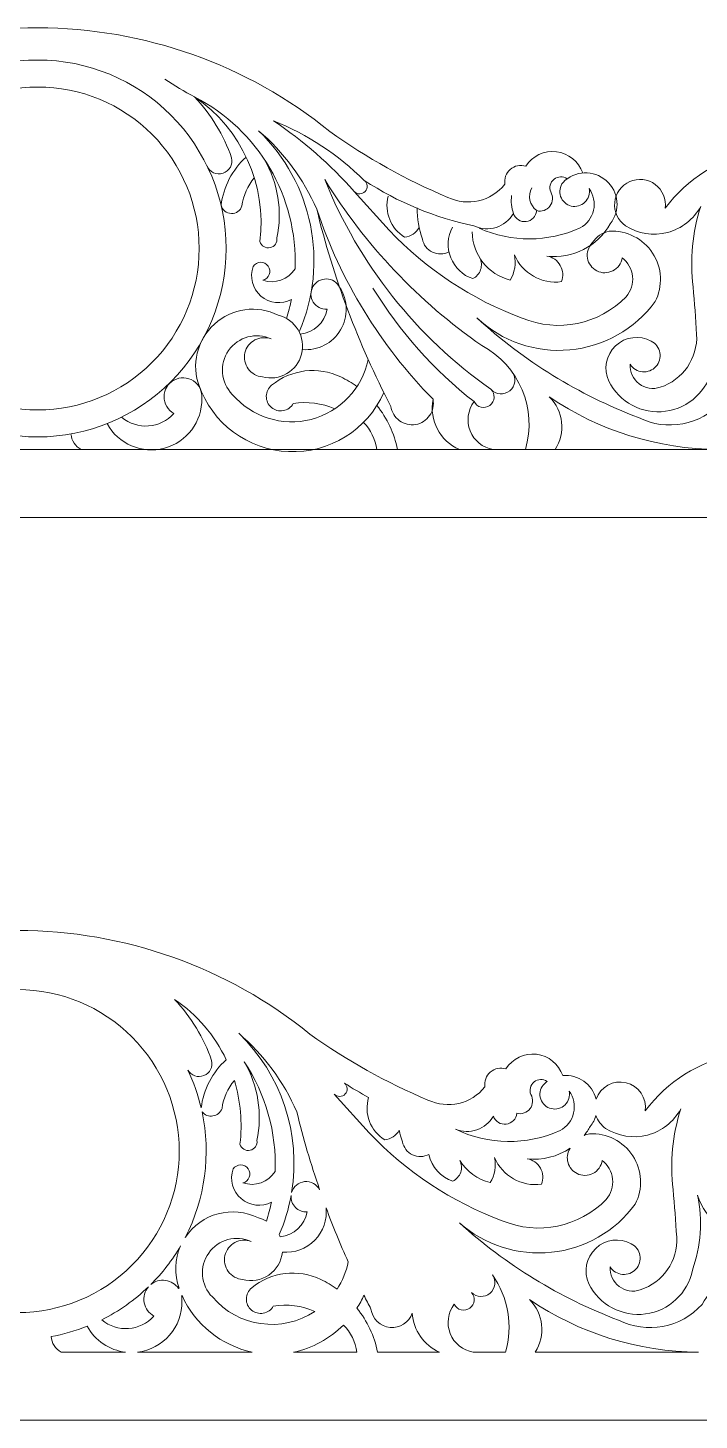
# Model space of a CAD drawing. Header units: millimetres. Extents: x 5492 to 5694, y 3685 to 3774.
# Drawn here: x 5592.9 to 5635.8, y 3685.5 to 3774.5 of the extents above; entities that cross this region are included whole.
import ezdxf

# ---------------------------------------------------------------- set-up
doc = ezdxf.new("R2010")
doc.units = ezdxf.units.MM
doc.header["$MEASUREMENT"] = 0
doc.layers.add('SITARA ALL', color=18, linetype='Continuous', true_color=0x000000)

msp = doc.modelspace()

# ---------------------------------------------------------------- linework, layer by layer
at = {"layer": 'SITARA ALL', "color": 1, "lineweight": 9, "true_color": 0xff0000}
for points, knots in [([(5498.408, 3771.748), (5498.797, 3772.353), (5498.737, 3773.143), (5498.259, 3773.681), (5497.78, 3774.219), (5497.003, 3774.373), (5496.357, 3774.057), (5496.357, 3774.057), (5493.502, 3774.057), (5493.502, 3774.057), (5493.502, 3774.057), (5493.502, 3747.535), (5493.502, 3747.535), (5493.502, 3747.535), (5493.502, 3743.189), (5493.502, 3743.189), (5493.502, 3743.189), (5593.502, 3743.189), (5593.502, 3743.189), (5593.502, 3743.189), (5693.502, 3743.189), (5693.502, 3743.189), (5693.502, 3743.189), (5693.502, 3747.535), (5693.502, 3747.535), (5693.502, 3747.535), (5693.502, 3774.057), (5693.502, 3774.057), (5693.502, 3774.057), (5690.647, 3774.057), (5690.647, 3774.057), (5690, 3774.373), (5689.223, 3774.219), (5688.745, 3773.681), (5688.267, 3773.143), (5688.206, 3772.353), (5688.596, 3771.748)], [0, 0, 0, 0, 0.076923, 0.076923, 0.076923, 0.153846, 0.153846, 0.153846, 0.230769, 0.230769, 0.230769, 0.307692, 0.307692, 0.307692, 0.384615, 0.384615, 0.384615, 0.461538, 0.461538, 0.461538, 0.538462, 0.538462, 0.538462, 0.615385, 0.615385, 0.615385, 0.692308, 0.692308, 0.692308, 0.769231, 0.769231, 0.769231, 0.846154, 0.846154, 0.846154, 1, 1, 1, 1]), ([(5628.354, 3765.214), (5628.099, 3765.953), (5627.445, 3766.48), (5626.669, 3766.572), (5625.893, 3766.663), (5625.134, 3766.303), (5624.715, 3765.644), (5624.371, 3765.753), (5623.995, 3765.677), (5623.722, 3765.441), (5623.449, 3765.205), (5623.319, 3764.845), (5623.377, 3764.489), (5622.502, 3763.401), (5620.993, 3763.056), (5619.731, 3763.652), (5617.067, 3764.767), (5614.536, 3766.18), (5612.187, 3767.862), (5606.9, 3772.146), (5600.307, 3774.486), (5593.502, 3774.489), (5586.697, 3774.485), (5580.103, 3772.147), (5574.816, 3767.862), (5572.468, 3766.18), (5569.937, 3764.768), (5567.273, 3763.652), (5566.011, 3763.055), (5564.503, 3763.402), (5563.627, 3764.489), (5563.685, 3764.845), (5563.554, 3765.205), (5563.281, 3765.441), (5563.008, 3765.676), (5562.633, 3765.754), (5562.289, 3765.644), (5561.869, 3766.303), (5561.11, 3766.664), (5560.334, 3766.572), (5559.558, 3766.48), (5558.904, 3765.953), (5558.65, 3765.214)], [0, 0, 0, 0, 0.066667, 0.066667, 0.066667, 0.133333, 0.133333, 0.133333, 0.2, 0.2, 0.2, 0.266667, 0.266667, 0.266667, 0.333333, 0.333333, 0.333333, 0.4, 0.4, 0.4, 0.466667, 0.466667, 0.466667, 0.533333, 0.533333, 0.533333, 0.6, 0.6, 0.6, 0.666667, 0.666667, 0.666667, 0.733333, 0.733333, 0.733333, 0.8, 0.8, 0.8, 0.866667, 0.866667, 0.866667, 1, 1, 1, 1]), ([(5690.647, 3774.057), (5690.647, 3774.057), (5690.647, 3747.535), (5690.647, 3747.535), (5690.647, 3747.535), (5593.502, 3747.535), (5593.502, 3747.535), (5593.502, 3747.535), (5496.357, 3747.535), (5496.357, 3747.535), (5496.357, 3747.535), (5496.357, 3774.057), (5496.357, 3774.057)], [0, 0, 0, 0, 0.2, 0.2, 0.2, 0.4, 0.4, 0.4, 0.6, 0.6, 0.6, 1, 1, 1, 1]), ([(5593.502, 3772.433), (5590.305, 3772.43), (5587.241, 3771.159), (5584.982, 3768.897), (5582.723, 3766.635), (5581.455, 3763.584), (5581.457, 3760.388), (5581.459, 3757.192), (5582.731, 3754.127), (5584.993, 3751.868), (5587.254, 3749.609), (5590.305, 3748.341), (5593.502, 3748.343), (5596.698, 3748.345), (5599.763, 3749.617), (5602.022, 3751.879), (5604.281, 3754.14), (5605.548, 3757.192), (5605.546, 3760.388), (5605.544, 3763.584), (5604.273, 3766.649), (5602.011, 3768.908), (5599.749, 3771.167), (5596.698, 3772.435), (5593.502, 3772.433)], [0, 0, 0, 0, 0.125, 0.125, 0.125, 0.25, 0.25, 0.25, 0.375, 0.375, 0.375, 0.5, 0.5, 0.5, 0.625, 0.625, 0.625, 0.75, 0.75, 0.75, 0.875, 0.875, 0.875, 1, 1, 1, 1]), ([(5593.502, 3770.708), (5596.237, 3770.71), (5598.861, 3769.625), (5600.797, 3767.692), (5602.732, 3765.759), (5603.821, 3763.123), (5603.822, 3760.388), (5603.824, 3757.653), (5602.739, 3755.028), (5600.806, 3753.093), (5598.873, 3751.158), (5596.237, 3750.069), (5593.502, 3750.068), (5590.766, 3750.066), (5588.142, 3751.151), (5586.207, 3753.084), (5584.271, 3755.017), (5583.183, 3757.653), (5583.181, 3760.388), (5583.18, 3763.123), (5584.265, 3765.747), (5586.198, 3767.683), (5588.131, 3769.618), (5590.766, 3770.707), (5593.502, 3770.708)], [0, 0, 0, 0, 0.125, 0.125, 0.125, 0.25, 0.25, 0.25, 0.375, 0.375, 0.375, 0.5, 0.5, 0.5, 0.625, 0.625, 0.625, 0.75, 0.75, 0.75, 0.875, 0.875, 0.875, 1, 1, 1, 1]), ([(5609.406, 3755.915), (5609.533, 3756.314), (5609.639, 3756.72), (5609.724, 3757.13), (5609.092, 3756.794), (5608.317, 3756.881), (5607.775, 3757.349), (5607.233, 3757.817), (5607.035, 3758.571), (5607.275, 3759.245), (5607.382, 3759.404), (5607.561, 3759.5), (5607.752, 3759.502), (5607.943, 3759.504), (5608.123, 3759.411), (5608.233, 3759.254), (5608.343, 3759.098), (5608.369, 3758.897), (5608.302, 3758.718), (5608.235, 3758.538), (5608.084, 3758.403), (5607.898, 3758.357), (5608.672, 3758.092), (5609.525, 3758.393), (5609.959, 3759.086), (5610.128, 3763.689), (5607.626, 3767.972), (5603.531, 3770.08), (5602.874, 3770.423), (5602.237, 3770.802), (5601.622, 3771.215)], [0, 0, 0, 0, 0.090909, 0.090909, 0.090909, 0.181818, 0.181818, 0.181818, 0.272727, 0.272727, 0.272727, 0.363636, 0.363636, 0.363636, 0.454545, 0.454545, 0.454545, 0.545455, 0.545455, 0.545455, 0.636364, 0.636364, 0.636364, 0.727273, 0.727273, 0.727273, 0.818182, 0.818182, 0.818182, 1, 1, 1, 1]), ([(5604.325, 3765.672), (5604.487, 3765.268), (5604.933, 3765.057), (5605.348, 3765.191), (5605.762, 3765.325), (5606.002, 3765.756), (5605.896, 3766.179), (5605.389, 3767.63), (5604.584, 3768.959), (5603.531, 3770.08), (5606.546, 3768.024), (5608.157, 3764.449), (5607.705, 3760.828), (5607.788, 3760.548), (5608.072, 3760.378), (5608.357, 3760.439), (5608.643, 3760.5), (5608.835, 3760.77), (5608.796, 3761.059), (5609.157, 3762.78), (5608.869, 3764.572), (5607.986, 3766.092)], [0, 0, 0, 0, 0.125, 0.125, 0.125, 0.25, 0.25, 0.25, 0.375, 0.375, 0.375, 0.5, 0.5, 0.5, 0.625, 0.625, 0.625, 0.75, 0.75, 0.75, 1, 1, 1, 1]), ([(5614.386, 3764.735), (5612.722, 3766.378), (5610.749, 3767.675), (5608.581, 3768.551), (5610.483, 3767.267), (5612.217, 3765.748), (5613.739, 3764.03), (5613.83, 3763.934), (5613.957, 3763.88), (5614.09, 3763.881), (5614.223, 3763.883), (5614.349, 3763.939), (5614.439, 3764.036), (5614.529, 3764.134), (5614.574, 3764.265), (5614.564, 3764.397), (5614.554, 3764.529), (5614.489, 3764.652), (5614.386, 3764.735), (5616.522, 3763.34), (5618.899, 3762.357), (5621.397, 3761.837), (5622.316, 3761.399), (5623.416, 3761.741), (5623.923, 3762.624)], [0, 0, 0, 0, 0.111111, 0.111111, 0.111111, 0.222222, 0.222222, 0.222222, 0.333333, 0.333333, 0.333333, 0.444444, 0.444444, 0.444444, 0.555556, 0.555556, 0.555556, 0.666667, 0.666667, 0.666667, 0.777778, 0.777778, 0.777778, 1, 1, 1, 1]), ([(5610.224, 3755.053), (5612.125, 3759.465), (5611.092, 3764.589), (5607.625, 3767.915), (5609.23, 3766.544), (5610.502, 3764.826), (5611.345, 3762.892), (5612.866, 3758.33), (5615.409, 3754.178), (5618.781, 3750.749), (5618.853, 3750.387), (5618.775, 3750.011), (5618.565, 3749.707), (5618.356, 3749.403), (5618.032, 3749.197), (5617.668, 3749.135), (5617.303, 3749.073), (5616.93, 3749.162), (5616.632, 3749.38), (5616.334, 3749.598), (5616.137, 3749.928), (5616.085, 3750.293), (5614.003, 3754.286), (5612.411, 3758.517), (5611.345, 3762.892)], [0, 0, 0, 0, 0.111111, 0.111111, 0.111111, 0.222222, 0.222222, 0.222222, 0.333333, 0.333333, 0.333333, 0.444444, 0.444444, 0.444444, 0.555556, 0.555556, 0.555556, 0.666667, 0.666667, 0.666667, 0.777778, 0.777778, 0.777778, 1, 1, 1, 1]), ([(5650.036, 3761.681), (5650.252, 3762.984), (5649.961, 3764.319), (5649.223, 3765.414), (5649.091, 3765.668), (5648.826, 3765.824), (5648.54, 3765.815), (5648.254, 3765.806), (5647.998, 3765.635), (5647.882, 3765.373), (5647.334, 3765.914), (5646.46, 3765.933), (5645.891, 3765.414), (5641.774, 3767.853), (5636.485, 3766.797), (5633.63, 3762.957), (5633.709, 3763.54), (5633.467, 3764.12), (5632.997, 3764.474), (5632.526, 3764.828), (5631.902, 3764.9), (5631.364, 3764.662), (5630.826, 3764.424), (5630.458, 3763.914), (5630.403, 3763.328), (5630.348, 3762.742), (5630.614, 3762.173), (5631.098, 3761.839), (5631.892, 3761.331), (5632.86, 3761.176), (5633.772, 3761.412), (5634.684, 3761.648), (5635.456, 3762.251), (5635.904, 3763.08), (5635.369, 3761.418), (5635.202, 3759.661), (5635.412, 3757.928), (5635.505, 3756.918), (5635.581, 3755.907), (5635.643, 3754.895), (5635.719, 3753.372), (5634.762, 3751.987), (5633.312, 3751.517), (5632.852, 3751.36), (5632.344, 3751.443), (5631.958, 3751.738), (5631.572, 3752.033), (5631.359, 3752.502), (5631.39, 3752.987), (5631.563, 3752.713), (5631.853, 3752.534), (5632.177, 3752.505), (5632.5, 3752.476), (5632.818, 3752.6), (5633.037, 3752.839), (5633.256, 3753.079), (5633.35, 3753.407), (5633.292, 3753.726), (5633.233, 3754.045), (5633.029, 3754.319), (5632.74, 3754.466), (5631.995, 3754.868), (5631.077, 3754.749), (5630.46, 3754.169), (5629.843, 3753.589), (5629.666, 3752.681), (5630.021, 3751.912), (5630.692, 3750.559), (5632.147, 3749.782), (5633.645, 3749.978), (5635.142, 3750.174), (5636.349, 3751.298), (5636.649, 3752.778), (5637.192, 3754.316), (5637.308, 3755.971), (5636.983, 3757.57), (5637.324, 3756.437), (5638.182, 3755.535), (5639.297, 3755.14), (5640.412, 3754.746), (5641.647, 3754.905), (5642.624, 3755.572), (5643.601, 3756.238), (5644.202, 3757.329), (5644.242, 3758.511), (5644.281, 3759.693), (5643.756, 3760.822), (5642.826, 3761.553), (5642.11, 3762.286), (5640.97, 3762.394), (5640.129, 3761.807), (5639.289, 3761.22), (5638.996, 3760.113), (5639.438, 3759.188), (5639.642, 3758.735), (5640.158, 3758.511), (5640.628, 3758.674), (5641.098, 3758.836), (5641.367, 3759.329), (5641.247, 3759.812), (5641.155, 3759.841), (5641.078, 3759.907), (5641.036, 3759.994), (5640.993, 3760.082), (5640.989, 3760.183), (5641.023, 3760.273), (5641.058, 3760.364), (5641.128, 3760.436), (5641.218, 3760.474), (5641.307, 3760.511), (5641.408, 3760.509), (5641.497, 3760.469), (5641.898, 3760.201), (5642.174, 3759.784), (5642.265, 3759.311), (5642.356, 3758.837), (5642.252, 3758.345), (5641.979, 3757.948), (5641.705, 3757.551), (5641.284, 3757.28), (5640.81, 3757.196), (5640.335, 3757.112), (5639.845, 3757.222), (5639.451, 3757.501), (5638.822, 3757.845), (5638.286, 3758.339), (5637.893, 3758.939), (5637.13, 3760.183), (5637.128, 3761.751), (5637.887, 3762.998), (5638.647, 3764.244), (5640.041, 3764.961), (5641.497, 3764.854), (5644.607, 3764.9), (5647.227, 3762.534), (5647.504, 3759.435), (5646.99, 3760.972), (5645.892, 3762.243), (5644.446, 3762.974), (5644.242, 3762.915), (5644.113, 3762.714), (5644.146, 3762.504), (5644.179, 3762.294), (5644.363, 3762.142), (5644.576, 3762.149)], [0, 0, 0, 0, 0.020408, 0.020408, 0.020408, 0.040816, 0.040816, 0.040816, 0.061224, 0.061224, 0.061224, 0.081633, 0.081633, 0.081633, 0.102041, 0.102041, 0.102041, 0.122449, 0.122449, 0.122449, 0.142857, 0.142857, 0.142857, 0.163265, 0.163265, 0.163265, 0.183673, 0.183673, 0.183673, 0.204082, 0.204082, 0.204082, 0.22449, 0.22449, 0.22449, 0.244898, 0.244898, 0.244898, 0.265306, 0.265306, 0.265306, 0.285714, 0.285714, 0.285714, 0.306122, 0.306122, 0.306122, 0.326531, 0.326531, 0.326531, 0.346939, 0.346939, 0.346939, 0.367347, 0.367347, 0.367347, 0.387755, 0.387755, 0.387755, 0.408163, 0.408163, 0.408163, 0.428571, 0.428571, 0.428571, 0.44898, 0.44898, 0.44898, 0.469388, 0.469388, 0.469388, 0.489796, 0.489796, 0.489796, 0.510204, 0.510204, 0.510204, 0.530612, 0.530612, 0.530612, 0.55102, 0.55102, 0.55102, 0.571429, 0.571429, 0.571429, 0.591837, 0.591837, 0.591837, 0.612245, 0.612245, 0.612245, 0.632653, 0.632653, 0.632653, 0.653061, 0.653061, 0.653061, 0.673469, 0.673469, 0.673469, 0.693878, 0.693878, 0.693878, 0.714286, 0.714286, 0.714286, 0.734694, 0.734694, 0.734694, 0.755102, 0.755102, 0.755102, 0.77551, 0.77551, 0.77551, 0.795918, 0.795918, 0.795918, 0.816327, 0.816327, 0.816327, 0.836735, 0.836735, 0.836735, 0.857143, 0.857143, 0.857143, 0.877551, 0.877551, 0.877551, 0.897959, 0.897959, 0.897959, 0.918367, 0.918367, 0.918367, 0.938776, 0.938776, 0.938776, 0.959184, 0.959184, 0.959184, 1, 1, 1, 1]), ([(5606.831, 3766.23), (5605.943, 3765.427), (5605.374, 3764.333), (5605.227, 3763.145), (5605.303, 3762.843), (5605.57, 3762.629), (5605.882, 3762.622), (5606.193, 3762.614), (5606.47, 3762.814), (5606.561, 3763.112), (5606.645, 3763.772), (5606.919, 3764.394), (5607.349, 3764.903)], [0, 0, 0, 0, 0.2, 0.2, 0.2, 0.4, 0.4, 0.4, 0.6, 0.6, 0.6, 1, 1, 1, 1]), ([(5621.281, 3761.454), (5621.304, 3759.992), (5622.303, 3758.728), (5623.721, 3758.369), (5624.005, 3758.855), (5624.101, 3759.427), (5623.989, 3759.979), (5624.492, 3758.796), (5625.721, 3758.095), (5626.995, 3758.266), (5627.129, 3758.605), (5627.102, 3758.985), (5626.923, 3759.302), (5626.743, 3759.619), (5626.43, 3759.837), (5626.071, 3759.896), (5627.713, 3759.715), (5629.303, 3760.527), (5630.117, 3761.964), (5630.782, 3762.805), (5630.673, 3764.019), (5629.866, 3764.725), (5629.059, 3765.431), (5627.841, 3765.381), (5627.096, 3764.61), (5626.895, 3764.356), (5626.837, 3764.017), (5626.943, 3763.711), (5627.049, 3763.404), (5627.304, 3763.174), (5627.62, 3763.099), (5627.935, 3763.025), (5628.267, 3763.117), (5628.499, 3763.343), (5628.731, 3763.569), (5628.831, 3763.898), (5628.765, 3764.215), (5629.055, 3763.815), (5629.158, 3763.308), (5629.047, 3762.826), (5628.937, 3762.344), (5628.622, 3761.933), (5628.186, 3761.7), (5626.137, 3760.774), (5623.79, 3760.767), (5621.734, 3761.678)], [0, 0, 0, 0, 0.0625, 0.0625, 0.0625, 0.125, 0.125, 0.125, 0.1875, 0.1875, 0.1875, 0.25, 0.25, 0.25, 0.3125, 0.3125, 0.3125, 0.375, 0.375, 0.375, 0.4375, 0.4375, 0.4375, 0.5, 0.5, 0.5, 0.5625, 0.5625, 0.5625, 0.625, 0.625, 0.625, 0.6875, 0.6875, 0.6875, 0.75, 0.75, 0.75, 0.8125, 0.8125, 0.8125, 0.875, 0.875, 0.875, 1, 1, 1, 1]), ([(5624.691, 3747.535), (5625.456, 3750.133), (5624.294, 3752.908), (5621.905, 3754.181), (5617.86, 3756.985), (5614.44, 3760.597), (5611.86, 3764.787), (5614.03, 3759.387), (5617.718, 3754.733), (5622.481, 3751.388)], [0, 0, 0, 0, 0.25, 0.25, 0.25, 0.5, 0.5, 0.5, 1, 1, 1, 1]), ([(5627.358, 3764.837), (5627.103, 3765.015), (5626.762, 3765.004), (5626.52, 3764.809), (5626.278, 3764.615), (5626.194, 3764.284), (5626.314, 3763.997), (5626.479, 3763.715), (5626.458, 3763.361), (5626.261, 3763.099), (5626.064, 3762.838), (5625.728, 3762.722), (5625.411, 3762.804), (5625.382, 3762.442), (5625.101, 3762.15), (5624.74, 3762.106), (5624.38, 3762.062), (5624.038, 3762.279), (5623.923, 3762.624), (5623.795, 3762.992), (5623.756, 3763.386), (5623.81, 3763.772)], [0, 0, 0, 0, 0.125, 0.125, 0.125, 0.25, 0.25, 0.25, 0.375, 0.375, 0.375, 0.5, 0.5, 0.5, 0.625, 0.625, 0.625, 0.75, 0.75, 0.75, 1, 1, 1, 1]), ([(5641.818, 3753.702), (5642.247, 3754.123), (5642.918, 3754.17), (5643.402, 3753.815), (5643.886, 3753.459), (5644.04, 3752.804), (5643.767, 3752.27), (5643.578, 3752.473), (5643.311, 3752.587), (5643.034, 3752.584), (5642.756, 3752.58), (5642.493, 3752.46), (5642.309, 3752.251), (5642.125, 3752.043), (5642.038, 3751.767), (5642.068, 3751.491), (5642.099, 3751.215), (5642.245, 3750.965), (5642.47, 3750.802), (5643.4, 3750.261), (5644.582, 3750.459), (5645.284, 3751.274), (5645.986, 3752.09), (5646.008, 3753.288), (5645.334, 3754.127), (5644.692, 3755.051), (5643.629, 3755.589), (5642.504, 3755.557), (5641.379, 3755.526), (5640.347, 3754.931), (5639.757, 3753.973), (5638.873, 3752.884), (5638.04, 3751.754), (5637.261, 3750.588), (5635.912, 3749.084), (5633.719, 3748.673), (5631.915, 3749.583), (5628.1, 3751.026), (5624.595, 3753.186), (5621.59, 3755.944), (5623.187, 3754.449), (5625.345, 3753.707), (5627.523, 3753.907), (5629.701, 3754.107), (5631.689, 3755.228), (5632.987, 3756.989), (5633.494, 3757.976), (5633.434, 3759.159), (5632.828, 3760.089), (5632.222, 3761.019), (5631.166, 3761.554), (5630.058, 3761.49), (5629.605, 3761.407), (5629.209, 3761.135), (5628.968, 3760.742), (5628.716, 3760.486), (5628.602, 3760.125), (5628.661, 3759.771), (5628.72, 3759.417), (5628.945, 3759.113), (5629.266, 3758.952), (5629.587, 3758.792), (5629.966, 3758.795), (5630.284, 3758.961), (5630.603, 3759.127), (5630.822, 3759.434), (5630.875, 3759.79), (5631.252, 3759.503), (5631.493, 3759.073), (5631.542, 3758.603), (5631.592, 3758.132), (5631.445, 3757.662), (5631.137, 3757.303), (5629.412, 3755.524), (5626.772, 3754.982), (5624.484, 3755.934), (5621.256, 3757.13), (5618.345, 3759.056), (5615.981, 3761.559), (5615.981, 3761.559), (5613.739, 3764.03), (5613.739, 3764.03)], [0, 0, 0, 0, 0.035714, 0.035714, 0.035714, 0.071429, 0.071429, 0.071429, 0.107143, 0.107143, 0.107143, 0.142857, 0.142857, 0.142857, 0.178571, 0.178571, 0.178571, 0.214286, 0.214286, 0.214286, 0.25, 0.25, 0.25, 0.285714, 0.285714, 0.285714, 0.321429, 0.321429, 0.321429, 0.357143, 0.357143, 0.357143, 0.392857, 0.392857, 0.392857, 0.428571, 0.428571, 0.428571, 0.464286, 0.464286, 0.464286, 0.5, 0.5, 0.5, 0.535714, 0.535714, 0.535714, 0.571429, 0.571429, 0.571429, 0.607143, 0.607143, 0.607143, 0.642857, 0.642857, 0.642857, 0.678571, 0.678571, 0.678571, 0.714286, 0.714286, 0.714286, 0.75, 0.75, 0.75, 0.785714, 0.785714, 0.785714, 0.821429, 0.821429, 0.821429, 0.857143, 0.857143, 0.857143, 0.892857, 0.892857, 0.892857, 0.928571, 0.928571, 0.928571, 1, 1, 1, 1]), ([(5615.913, 3763.72), (5615.652, 3762.713), (5616.079, 3761.655), (5616.966, 3761.111), (5617.361, 3761.145), (5617.71, 3761.377), (5617.893, 3761.728)], [0, 0, 0, 0, 0.333333, 0.333333, 0.333333, 1, 1, 1, 1]), ([(5617.764, 3762.978), (5617.762, 3762.3), (5617.876, 3761.628), (5618.1, 3760.988), (5618.17, 3760.624), (5618.409, 3760.314), (5618.744, 3760.154), (5619.079, 3759.993), (5619.47, 3760.001), (5619.798, 3760.175)], [0, 0, 0, 0, 0.25, 0.25, 0.25, 0.5, 0.5, 0.5, 1, 1, 1, 1]), ([(5620.027, 3761.744), (5619.703, 3761.145), (5619.66, 3760.433), (5619.911, 3759.799), (5620.162, 3759.165), (5620.679, 3758.675), (5621.325, 3758.459), (5621.562, 3758.577), (5621.741, 3758.784), (5621.824, 3759.035), (5621.907, 3759.286), (5621.888, 3759.559), (5621.769, 3759.795)], [0, 0, 0, 0, 0.2, 0.2, 0.2, 0.4, 0.4, 0.4, 0.6, 0.6, 0.6, 1, 1, 1, 1]), ([(5610.427, 3753.926), (5611.413, 3753.842), (5612.36, 3754.327), (5612.866, 3755.177), (5613.372, 3756.028), (5613.349, 3757.091), (5612.805, 3757.918), (5612.641, 3758.234), (5612.318, 3758.434), (5611.962, 3758.441), (5611.607, 3758.447), (5611.276, 3758.259), (5611.101, 3757.95), (5610.925, 3757.64), (5610.933, 3757.26), (5611.122, 3756.958), (5611.31, 3756.656), (5611.648, 3756.482), (5612.003, 3756.504), (5611.861, 3755.645), (5611.157, 3754.989), (5610.291, 3754.907)], [0, 0, 0, 0, 0.125, 0.125, 0.125, 0.25, 0.25, 0.25, 0.375, 0.375, 0.375, 0.5, 0.5, 0.5, 0.625, 0.625, 0.625, 0.75, 0.75, 0.75, 1, 1, 1, 1]), ([(5614.631, 3753.298), (5614.249, 3751.43), (5612.833, 3749.942), (5610.986, 3749.466), (5609.139, 3748.99), (5607.181, 3749.611), (5605.944, 3751.063), (5605.197, 3751.818), (5605.099, 3753.001), (5605.709, 3753.87), (5606.319, 3754.74), (5607.466, 3755.047), (5608.43, 3754.602), (5608.09, 3754.734), (5607.709, 3754.713), (5607.386, 3754.542), (5607.064, 3754.371), (5606.831, 3754.069), (5606.749, 3753.714), (5606.667, 3753.358), (5606.744, 3752.984), (5606.96, 3752.69), (5607.175, 3752.395), (5607.508, 3752.209), (5607.872, 3752.18), (5608.398, 3752.038), (5608.958, 3752.112), (5609.429, 3752.386), (5609.899, 3752.66), (5610.24, 3753.109), (5610.375, 3753.636), (5610.51, 3754.164), (5610.429, 3754.724), (5610.148, 3755.19), (5609.868, 3755.657), (5609.415, 3755.992), (5608.886, 3756.12), (5607.536, 3756.793), (5605.914, 3756.57), (5604.798, 3755.556), (5603.682, 3754.543), (5603.302, 3752.95), (5603.841, 3751.543)], [0, 0, 0, 0, 0.066667, 0.066667, 0.066667, 0.133333, 0.133333, 0.133333, 0.2, 0.2, 0.2, 0.266667, 0.266667, 0.266667, 0.333333, 0.333333, 0.333333, 0.4, 0.4, 0.4, 0.466667, 0.466667, 0.466667, 0.533333, 0.533333, 0.533333, 0.6, 0.6, 0.6, 0.666667, 0.666667, 0.666667, 0.733333, 0.733333, 0.733333, 0.8, 0.8, 0.8, 0.866667, 0.866667, 0.866667, 1, 1, 1, 1]), ([(5613.915, 3751.562), (5613.589, 3751.799), (5613.242, 3752.005), (5612.878, 3752.179), (5611.427, 3752.875), (5609.704, 3752.669), (5608.459, 3751.648), (5608.245, 3751.475), (5608.12, 3751.216), (5608.116, 3750.941), (5608.113, 3750.666), (5608.233, 3750.405), (5608.443, 3750.227), (5608.653, 3750.049), (5608.931, 3749.975), (5609.201, 3750.023), (5609.472, 3750.072), (5609.707, 3750.239), (5609.842, 3750.478), (5610.741, 3750.622), (5611.664, 3750.504), (5612.499, 3750.139)], [0, 0, 0, 0, 0.125, 0.125, 0.125, 0.25, 0.25, 0.25, 0.375, 0.375, 0.375, 0.5, 0.5, 0.5, 0.625, 0.625, 0.625, 0.75, 0.75, 0.75, 1, 1, 1, 1]), ([(5597.938, 3749.19), (5598.653, 3747.886), (5600.165, 3747.238), (5601.602, 3747.623), (5603.039, 3748.007), (5604.028, 3749.321), (5603.996, 3750.809), (5604.033, 3751.252), (5603.824, 3751.679), (5603.452, 3751.922), (5603.08, 3752.166), (5602.605, 3752.186), (5602.214, 3751.975), (5601.822, 3751.764), (5601.578, 3751.357), (5601.577, 3750.912), (5601.575, 3750.467), (5601.817, 3750.058), (5602.207, 3749.845), (5601.344, 3748.871), (5599.859, 3748.764), (5598.864, 3749.603)], [0, 0, 0, 0, 0.125, 0.125, 0.125, 0.25, 0.25, 0.25, 0.375, 0.375, 0.375, 0.5, 0.5, 0.5, 0.625, 0.625, 0.625, 0.75, 0.75, 0.75, 1, 1, 1, 1]), ([(5622.624, 3747.535), (5621.961, 3747.648), (5621.405, 3748.099), (5621.156, 3748.724), (5620.908, 3749.349), (5621.004, 3750.059), (5621.409, 3750.596), (5621.499, 3750.417), (5621.662, 3750.288), (5621.856, 3750.242), (5622.05, 3750.195), (5622.255, 3750.237), (5622.415, 3750.356), (5622.576, 3750.474), (5622.676, 3750.657), (5622.688, 3750.857), (5622.701, 3751.056), (5622.625, 3751.25), (5622.481, 3751.388), (5622.794, 3751.037), (5623.327, 3750.995), (5623.691, 3751.292), (5624.054, 3751.59), (5624.12, 3752.12), (5623.838, 3752.497)], [0, 0, 0, 0, 0.111111, 0.111111, 0.111111, 0.222222, 0.222222, 0.222222, 0.333333, 0.333333, 0.333333, 0.444444, 0.444444, 0.444444, 0.555556, 0.555556, 0.555556, 0.666667, 0.666667, 0.666667, 0.777778, 0.777778, 0.777778, 1, 1, 1, 1]), ([(5603.793, 3751.676), (5604.654, 3749.207), (5606.931, 3747.513), (5609.544, 3747.403), (5612.157, 3747.293), (5614.57, 3748.785), (5615.636, 3751.173)], [0, 0, 0, 0, 0.333333, 0.333333, 0.333333, 1, 1, 1, 1]), ([(5626.591, 3747.535), (5627.282, 3748.603), (5627.127, 3750.008), (5626.218, 3750.899), (5629.412, 3748.732), (5633.174, 3747.561), (5637.033, 3747.535)], [0, 0, 0, 0, 0.333333, 0.333333, 0.333333, 1, 1, 1, 1]), ([(5592.227, 3716.796), (5599.029, 3716.793), (5605.627, 3714.451), (5610.912, 3710.169), (5613.261, 3708.487), (5615.791, 3707.075), (5618.456, 3705.959), (5619.719, 3705.362), (5621.225, 3705.707), (5622.102, 3706.796), (5622.043, 3707.151), (5622.174, 3707.512), (5622.447, 3707.748), (5622.72, 3707.984), (5623.096, 3708.06), (5623.44, 3707.951), (5623.859, 3708.61), (5624.619, 3708.97), (5625.394, 3708.879), (5626.169, 3708.788), (5626.824, 3708.259), (5627.079, 3707.521), (5628.061, 3707.614), (5628.966, 3706.977), (5629.213, 3706.021), (5629.488, 3706.807), (5630.316, 3707.257), (5631.126, 3707.062), (5631.935, 3706.867), (5632.466, 3706.09), (5632.354, 3705.264), (5635.207, 3709.1), (5640.503, 3710.157), (5644.615, 3707.721), (5645.184, 3708.239), (5646.059, 3708.221), (5646.607, 3707.681), (5646.723, 3707.942), (5646.979, 3708.113), (5647.264, 3708.122), (5647.55, 3708.131), (5647.816, 3707.975), (5647.948, 3707.721), (5648.612, 3708.067), (5649.391, 3708.123), (5650.099, 3707.876), (5650.807, 3707.629), (5651.381, 3707.1), (5651.686, 3706.416), (5652.053, 3706.686), (5652.565, 3706.638), (5652.876, 3706.306), (5653.188, 3705.974), (5653.201, 3705.46), (5652.908, 3705.111), (5655.921, 3706.84), (5659.656, 3706.711), (5662.544, 3704.781), (5663.273, 3705.852), (5664.416, 3706.571), (5665.697, 3706.766), (5666.977, 3706.961), (5668.282, 3706.613), (5669.297, 3705.808), (5668.95, 3706.925), (5669.5, 3708.126), (5670.572, 3708.595), (5671.208, 3708.818), (5671.917, 3708.627), (5672.356, 3708.115), (5672.593, 3707.915), (5672.73, 3707.619), (5672.73, 3707.309), (5672.73, 3706.879), (5672.469, 3706.491), (5672.07, 3706.33), (5671.671, 3706.168), (5671.214, 3706.265), (5670.915, 3706.574), (5670.955, 3705.729), (5671.624, 3705.049), (5672.469, 3704.999), (5672.469, 3704.999), (5672.514, 3704.996), (5672.514, 3704.996), (5673.336, 3704.98), (5674.106, 3705.395), (5674.543, 3706.091), (5675.202, 3707.141), (5675.745, 3708.259), (5676.162, 3709.426), (5676.674, 3711.358), (5678.117, 3712.908), (5680.006, 3713.558), (5681.896, 3714.209), (5683.987, 3713.874), (5685.579, 3712.668), (5685.373, 3713.778), (5686.021, 3714.87), (5687.093, 3715.223), (5687.187, 3715.714), (5687.504, 3716.133), (5687.951, 3716.357), (5688.397, 3716.581), (5688.923, 3716.583), (5689.372, 3716.364), (5689.372, 3716.364), (5692.227, 3716.364), (5692.227, 3716.364), (5692.227, 3716.364), (5692.227, 3689.842), (5692.227, 3689.842), (5692.227, 3689.842), (5692.227, 3685.496), (5692.227, 3685.496), (5692.227, 3685.496), (5592.227, 3685.496), (5592.227, 3685.496), (5592.227, 3685.496), (5492.227, 3685.496), (5492.227, 3685.496), (5492.227, 3685.496), (5492.227, 3689.842), (5492.227, 3689.842), (5492.227, 3689.842), (5492.227, 3716.364), (5492.227, 3716.364), (5492.227, 3716.364), (5495.081, 3716.364), (5495.081, 3716.364), (5495.53, 3716.583), (5496.056, 3716.581), (5496.503, 3716.357), (5496.949, 3716.133), (5497.266, 3715.714), (5497.36, 3715.223), (5498.432, 3714.871), (5499.079, 3713.778), (5498.874, 3712.668), (5500.466, 3713.875), (5502.557, 3714.208), (5504.447, 3713.558), (5506.336, 3712.908), (5507.778, 3711.358), (5508.291, 3709.426), (5508.709, 3708.259), (5509.251, 3707.141), (5509.91, 3706.091), (5510.347, 3705.395), (5511.117, 3704.979), (5511.939, 3704.996), (5511.939, 3704.996), (5511.984, 3704.999), (5511.984, 3704.999), (5512.829, 3705.05), (5513.499, 3705.728), (5513.538, 3706.574), (5513.239, 3706.265), (5512.782, 3706.169), (5512.383, 3706.33), (5511.984, 3706.491), (5511.723, 3706.879), (5511.723, 3707.309), (5511.723, 3707.619), (5511.86, 3707.915), (5512.097, 3708.115), (5512.536, 3708.628), (5513.245, 3708.818), (5513.881, 3708.595), (5514.954, 3708.127), (5515.502, 3706.926), (5515.156, 3705.808), (5516.171, 3706.614), (5517.476, 3706.961), (5518.756, 3706.766), (5520.037, 3706.572), (5521.18, 3705.852), (5521.909, 3704.781), (5524.796, 3706.712), (5528.531, 3706.839), (5531.545, 3705.111), (5531.251, 3705.46), (5531.266, 3705.973), (5531.577, 3706.306), (5531.888, 3706.638), (5532.4, 3706.685), (5532.767, 3706.416), (5533.072, 3707.1), (5533.647, 3707.629), (5534.354, 3707.876), (5535.062, 3708.123), (5535.841, 3708.067), (5536.506, 3707.721), (5536.637, 3707.975), (5536.903, 3708.131), (5537.189, 3708.122), (5537.475, 3708.114), (5537.73, 3707.942), (5537.847, 3707.681), (5538.393, 3708.221), (5539.269, 3708.238), (5539.838, 3707.721), (5543.948, 3710.162), (5549.243, 3709.097), (5552.099, 3705.264), (5551.986, 3706.09), (5552.518, 3706.867), (5553.328, 3707.062), (5554.137, 3707.258), (5554.964, 3706.807), (5555.241, 3706.021), (5555.486, 3706.977), (5556.392, 3707.613), (5557.375, 3707.521), (5557.628, 3708.259), (5558.284, 3708.787), (5559.059, 3708.879), (5559.834, 3708.971), (5560.594, 3708.61), (5561.014, 3707.951), (5561.357, 3708.061), (5561.733, 3707.983), (5562.006, 3707.748), (5562.279, 3707.512), (5562.41, 3707.151), (5562.352, 3706.796), (5563.229, 3705.708), (5564.734, 3705.361), (5565.997, 3705.959), (5568.662, 3707.075), (5571.192, 3708.487), (5573.541, 3710.169), (5578.825, 3714.452), (5585.424, 3716.792), (5592.227, 3716.796)], [0, 0, 0, 0, 0.012821, 0.012821, 0.012821, 0.025641, 0.025641, 0.025641, 0.038462, 0.038462, 0.038462, 0.051282, 0.051282, 0.051282, 0.064103, 0.064103, 0.064103, 0.076923, 0.076923, 0.076923, 0.089744, 0.089744, 0.089744, 0.102564, 0.102564, 0.102564, 0.115385, 0.115385, 0.115385, 0.128205, 0.128205, 0.128205, 0.141026, 0.141026, 0.141026, 0.153846, 0.153846, 0.153846, 0.166667, 0.166667, 0.166667, 0.179487, 0.179487, 0.179487, 0.192308, 0.192308, 0.192308, 0.205128, 0.205128, 0.205128, 0.217949, 0.217949, 0.217949, 0.230769, 0.230769, 0.230769, 0.24359, 0.24359, 0.24359, 0.25641, 0.25641, 0.25641, 0.269231, 0.269231, 0.269231, 0.282051, 0.282051, 0.282051, 0.294872, 0.294872, 0.294872, 0.307692, 0.307692, 0.307692, 0.320513, 0.320513, 0.320513, 0.333333, 0.333333, 0.333333, 0.346154, 0.346154, 0.346154, 0.358974, 0.358974, 0.358974, 0.371795, 0.371795, 0.371795, 0.384615, 0.384615, 0.384615, 0.397436, 0.397436, 0.397436, 0.410256, 0.410256, 0.410256, 0.423077, 0.423077, 0.423077, 0.435897, 0.435897, 0.435897, 0.448718, 0.448718, 0.448718, 0.461538, 0.461538, 0.461538, 0.474359, 0.474359, 0.474359, 0.487179, 0.487179, 0.487179, 0.5, 0.5, 0.5, 0.512821, 0.512821, 0.512821, 0.525641, 0.525641, 0.525641, 0.538462, 0.538462, 0.538462, 0.551282, 0.551282, 0.551282, 0.564103, 0.564103, 0.564103, 0.576923, 0.576923, 0.576923, 0.589744, 0.589744, 0.589744, 0.602564, 0.602564, 0.602564, 0.615385, 0.615385, 0.615385, 0.628205, 0.628205, 0.628205, 0.641026, 0.641026, 0.641026, 0.653846, 0.653846, 0.653846, 0.666667, 0.666667, 0.666667, 0.679487, 0.679487, 0.679487, 0.692308, 0.692308, 0.692308, 0.705128, 0.705128, 0.705128, 0.717949, 0.717949, 0.717949, 0.730769, 0.730769, 0.730769, 0.74359, 0.74359, 0.74359, 0.75641, 0.75641, 0.75641, 0.769231, 0.769231, 0.769231, 0.782051, 0.782051, 0.782051, 0.794872, 0.794872, 0.794872, 0.807692, 0.807692, 0.807692, 0.820513, 0.820513, 0.820513, 0.833333, 0.833333, 0.833333, 0.846154, 0.846154, 0.846154, 0.858974, 0.858974, 0.858974, 0.871795, 0.871795, 0.871795, 0.884615, 0.884615, 0.884615, 0.897436, 0.897436, 0.897436, 0.910256, 0.910256, 0.910256, 0.923077, 0.923077, 0.923077, 0.935897, 0.935897, 0.935897, 0.948718, 0.948718, 0.948718, 0.961538, 0.961538, 0.961538, 0.974359, 0.974359, 0.974359, 0.987179, 0.987179, 0.987179, 1, 1, 1, 1]), ([(5592.227, 3713.015), (5589.488, 3713.014), (5586.862, 3711.924), (5584.926, 3709.986), (5582.991, 3708.048), (5581.904, 3705.434), (5581.906, 3702.695), (5581.908, 3699.956), (5582.997, 3697.33), (5584.935, 3695.395), (5586.873, 3693.459), (5589.488, 3692.373), (5592.227, 3692.375), (5594.965, 3692.376), (5597.591, 3693.466), (5599.527, 3695.404), (5601.462, 3697.342), (5602.549, 3699.956), (5602.547, 3702.695), (5602.545, 3705.434), (5601.456, 3708.06), (5599.518, 3709.995), (5597.58, 3711.931), (5594.965, 3713.017), (5592.227, 3713.015)], [0, 0, 0, 0, 0.125, 0.125, 0.125, 0.25, 0.25, 0.25, 0.375, 0.375, 0.375, 0.5, 0.5, 0.5, 0.625, 0.625, 0.625, 0.75, 0.75, 0.75, 0.875, 0.875, 0.875, 1, 1, 1, 1]), ([(5602.256, 3712.387), (5603.308, 3711.266), (5604.114, 3709.937), (5604.621, 3708.486), (5604.721, 3708.085), (5604.51, 3707.672), (5604.127, 3707.518), (5603.744, 3707.363), (5603.306, 3707.516), (5603.101, 3707.874), (5603.47, 3707.099), (5603.755, 3706.287), (5603.951, 3705.452), (5604.098, 3706.639), (5604.668, 3707.735), (5605.556, 3708.537), (5604.815, 3710.09), (5603.677, 3711.418), (5602.256, 3712.387)], [0, 0, 0, 0, 0.166667, 0.166667, 0.166667, 0.333333, 0.333333, 0.333333, 0.5, 0.5, 0.5, 0.666667, 0.666667, 0.666667, 0.833333, 0.833333, 0.833333, 1, 1, 1, 1]), ([(5606.35, 3710.222), (5609.088, 3707.596), (5610.354, 3703.785), (5609.736, 3700.041), (5609.843, 3700.424), (5610.175, 3700.702), (5610.57, 3700.743), (5610.966, 3700.784), (5611.346, 3700.578), (5611.53, 3700.225), (5610.966, 3701.859), (5610.479, 3703.519), (5610.07, 3705.199), (5609.226, 3707.134), (5607.955, 3708.851), (5606.35, 3710.222)], [0, 0, 0, 0, 0.2, 0.2, 0.2, 0.4, 0.4, 0.4, 0.6, 0.6, 0.6, 0.8, 0.8, 0.8, 1, 1, 1, 1]), ([(5606.71, 3708.399), (5607.593, 3706.88), (5607.882, 3705.086), (5607.521, 3703.366), (5607.559, 3703.077), (5607.368, 3702.807), (5607.082, 3702.746), (5606.797, 3702.685), (5606.512, 3702.855), (5606.429, 3703.135), (5606.601, 3704.503), (5606.479, 3705.892), (5606.074, 3707.21), (5605.644, 3706.701), (5605.37, 3706.08), (5605.286, 3705.419), (5605.195, 3705.166), (5604.973, 3704.982), (5604.707, 3704.938), (5604.442, 3704.895), (5604.173, 3704.999), (5604.006, 3705.21), (5604.587, 3702.488), (5604.207, 3699.648), (5602.932, 3697.175), (5603.95, 3698.714), (5605.959, 3699.25), (5607.61, 3698.427), (5607.792, 3698.383), (5607.967, 3698.314), (5608.13, 3698.222), (5608.258, 3698.621), (5608.364, 3699.027), (5608.448, 3699.437), (5607.816, 3699.101), (5607.042, 3699.188), (5606.5, 3699.656), (5605.958, 3700.124), (5605.759, 3700.878), (5606, 3701.552), (5606.107, 3701.711), (5606.285, 3701.807), (5606.477, 3701.809), (5606.668, 3701.811), (5606.848, 3701.718), (5606.958, 3701.561), (5607.068, 3701.405), (5607.093, 3701.204), (5607.026, 3701.025), (5606.96, 3700.845), (5606.809, 3700.711), (5606.623, 3700.664), (5607.396, 3700.399), (5608.25, 3700.7), (5608.684, 3701.393), (5608.775, 3703.878), (5608.086, 3706.327), (5606.71, 3708.399)], [0, 0, 0, 0, 0.052632, 0.052632, 0.052632, 0.105263, 0.105263, 0.105263, 0.157895, 0.157895, 0.157895, 0.210526, 0.210526, 0.210526, 0.263158, 0.263158, 0.263158, 0.315789, 0.315789, 0.315789, 0.368421, 0.368421, 0.368421, 0.421053, 0.421053, 0.421053, 0.473684, 0.473684, 0.473684, 0.526316, 0.526316, 0.526316, 0.578947, 0.578947, 0.578947, 0.631579, 0.631579, 0.631579, 0.684211, 0.684211, 0.684211, 0.736842, 0.736842, 0.736842, 0.789474, 0.789474, 0.789474, 0.842105, 0.842105, 0.842105, 0.894737, 0.894737, 0.894737, 0.947368, 0.947368, 0.947368, 1, 1, 1, 1]), ([(5627.559, 3702.884), (5626.748, 3702.337), (5625.768, 3702.096), (5624.796, 3702.203), (5625.155, 3702.144), (5625.468, 3701.926), (5625.647, 3701.609), (5625.827, 3701.292), (5625.853, 3700.911), (5625.72, 3700.573), (5624.447, 3700.402), (5623.217, 3701.104), (5622.714, 3702.286), (5622.826, 3701.735), (5622.73, 3701.161), (5622.445, 3700.676), (5621.635, 3700.881), (5620.936, 3701.393), (5620.494, 3702.102), (5620.613, 3701.866), (5620.633, 3701.593), (5620.55, 3701.342), (5620.467, 3701.092), (5620.286, 3700.884), (5620.05, 3700.766), (5619.272, 3701.026), (5618.691, 3701.679), (5618.523, 3702.482), (5618.195, 3702.308), (5617.804, 3702.3), (5617.469, 3702.461), (5617.134, 3702.621), (5616.895, 3702.931), (5616.825, 3703.295), (5616.74, 3703.537), (5616.671, 3703.785), (5616.618, 3704.035), (5616.435, 3703.685), (5616.085, 3703.452), (5615.691, 3703.418), (5614.774, 3703.98), (5614.352, 3705.093), (5614.664, 3706.122), (5614.133, 3706.406), (5613.615, 3706.713), (5613.111, 3707.042), (5613.214, 3706.959), (5613.278, 3706.836), (5613.288, 3706.704), (5613.299, 3706.572), (5613.253, 3706.441), (5613.164, 3706.344), (5613.074, 3706.246), (5612.947, 3706.19), (5612.815, 3706.188), (5612.682, 3706.187), (5612.555, 3706.241), (5612.463, 3706.337), (5612.463, 3706.337), (5614.705, 3703.866), (5614.705, 3703.866), (5617.07, 3701.362), (5619.979, 3699.437), (5623.209, 3698.241), (5625.499, 3697.288), (5628.135, 3697.83), (5629.861, 3699.61), (5630.17, 3699.969), (5630.317, 3700.439), (5630.267, 3700.91), (5630.218, 3701.381), (5629.977, 3701.81), (5629.6, 3702.097), (5629.547, 3701.742), (5629.327, 3701.433), (5629.009, 3701.268), (5628.691, 3701.102), (5628.312, 3701.099), (5627.991, 3701.259), (5627.712, 3701.399), (5627.503, 3701.648), (5627.416, 3701.948), (5627.328, 3702.247), (5627.369, 3702.57), (5627.529, 3702.837), (5627.529, 3702.837), (5627.559, 3702.884), (5627.559, 3702.884)], [0, 0, 0, 0, 0.034483, 0.034483, 0.034483, 0.068966, 0.068966, 0.068966, 0.103448, 0.103448, 0.103448, 0.137931, 0.137931, 0.137931, 0.172414, 0.172414, 0.172414, 0.206897, 0.206897, 0.206897, 0.241379, 0.241379, 0.241379, 0.275862, 0.275862, 0.275862, 0.310345, 0.310345, 0.310345, 0.344828, 0.344828, 0.344828, 0.37931, 0.37931, 0.37931, 0.413793, 0.413793, 0.413793, 0.448276, 0.448276, 0.448276, 0.482759, 0.482759, 0.482759, 0.517241, 0.517241, 0.517241, 0.551724, 0.551724, 0.551724, 0.586207, 0.586207, 0.586207, 0.62069, 0.62069, 0.62069, 0.655172, 0.655172, 0.655172, 0.689655, 0.689655, 0.689655, 0.724138, 0.724138, 0.724138, 0.758621, 0.758621, 0.758621, 0.793103, 0.793103, 0.793103, 0.827586, 0.827586, 0.827586, 0.862069, 0.862069, 0.862069, 0.896552, 0.896552, 0.896552, 0.931034, 0.931034, 0.931034, 0.965517, 0.965517, 0.965517, 1, 1, 1, 1]), ([(5626.082, 3707.144), (5625.828, 3707.322), (5625.487, 3707.311), (5625.245, 3707.116), (5625.003, 3706.922), (5624.919, 3706.591), (5625.038, 3706.305), (5625.204, 3706.022), (5625.183, 3705.668), (5624.986, 3705.407), (5624.788, 3705.145), (5624.453, 3705.029), (5624.136, 3705.111), (5624.107, 3704.749), (5623.826, 3704.457), (5623.465, 3704.413), (5623.104, 3704.369), (5622.762, 3704.586), (5622.647, 3704.931), (5622.159, 3704.081), (5621.114, 3703.728), (5620.21, 3704.1), (5622.32, 3703.076), (5624.774, 3703.041), (5626.911, 3704.007), (5627.347, 3704.241), (5627.661, 3704.651), (5627.772, 3705.133), (5627.883, 3705.615), (5627.78, 3706.122), (5627.49, 3706.522), (5627.556, 3706.205), (5627.456, 3705.876), (5627.224, 3705.65), (5626.992, 3705.424), (5626.66, 3705.332), (5626.345, 3705.406), (5626.029, 3705.481), (5625.774, 3705.712), (5625.668, 3706.018), (5625.562, 3706.324), (5625.619, 3706.663), (5625.821, 3706.917), (5625.901, 3707), (5625.989, 3707.076), (5626.082, 3707.144)], [0, 0, 0, 0, 0.0625, 0.0625, 0.0625, 0.125, 0.125, 0.125, 0.1875, 0.1875, 0.1875, 0.25, 0.25, 0.25, 0.3125, 0.3125, 0.3125, 0.375, 0.375, 0.375, 0.5, 0.5, 0.5, 0.5625, 0.5625, 0.5625, 0.625, 0.625, 0.625, 0.6875, 0.6875, 0.6875, 0.75, 0.75, 0.75, 0.8125, 0.8125, 0.8125, 0.875, 0.875, 0.875, 0.9375, 0.9375, 0.9375, 1, 1, 1, 1]), ([(5634.629, 3705.387), (5634.181, 3704.559), (5633.408, 3703.954), (5632.496, 3703.719), (5631.585, 3703.484), (5630.616, 3703.639), (5629.823, 3704.146), (5629.531, 3704.348), (5629.312, 3704.64), (5629.202, 3704.977), (5629.13, 3704.72), (5629.007, 3704.48), (5628.842, 3704.271), (5628.727, 3704.069), (5628.596, 3703.878), (5628.45, 3703.698), (5628.557, 3703.743), (5628.669, 3703.776), (5628.783, 3703.797), (5629.89, 3703.861), (5630.948, 3703.326), (5631.553, 3702.396), (5632.158, 3701.467), (5632.218, 3700.283), (5631.711, 3699.296), (5630.436, 3697.565), (5628.488, 3696.449), (5626.349, 3696.224), (5624.211, 3695.999), (5622.074, 3696.686), (5620.466, 3698.114), (5623.438, 3695.42), (5626.888, 3693.309), (5630.64, 3691.89), (5632.446, 3690.979), (5634.636, 3691.389), (5635.986, 3692.895), (5636.765, 3694.061), (5637.598, 3695.191), (5638.482, 3696.28), (5638.712, 3696.654), (5639.014, 3696.979), (5639.371, 3697.236), (5637.694, 3697.185), (5636.191, 3698.27), (5635.708, 3699.877), (5636.033, 3698.279), (5635.917, 3696.623), (5635.374, 3695.085), (5635.074, 3693.606), (5633.866, 3692.481), (5632.369, 3692.285), (5630.873, 3692.089), (5629.416, 3692.867), (5628.746, 3694.219), (5628.391, 3694.987), (5628.569, 3695.897), (5629.185, 3696.476), (5629.801, 3697.055), (5630.72, 3697.174), (5631.465, 3696.773), (5631.754, 3696.626), (5631.958, 3696.352), (5632.016, 3696.033), (5632.075, 3695.714), (5631.98, 3695.386), (5631.762, 3695.146), (5631.543, 3694.907), (5631.224, 3694.783), (5630.901, 3694.812), (5630.578, 3694.841), (5630.287, 3695.02), (5630.115, 3695.294), (5630.083, 3694.809), (5630.296, 3694.341), (5630.683, 3694.045), (5631.069, 3693.75), (5631.577, 3693.667), (5632.037, 3693.824), (5633.489, 3694.294), (5634.444, 3695.678), (5634.367, 3697.202), (5634.306, 3698.214), (5634.229, 3699.225), (5634.137, 3700.235), (5633.926, 3701.968), (5634.094, 3703.726), (5634.629, 3705.387)], [0, 0, 0, 0, 0.034483, 0.034483, 0.034483, 0.068966, 0.068966, 0.068966, 0.103448, 0.103448, 0.103448, 0.137931, 0.137931, 0.137931, 0.172414, 0.172414, 0.172414, 0.206897, 0.206897, 0.206897, 0.241379, 0.241379, 0.241379, 0.275862, 0.275862, 0.275862, 0.310345, 0.310345, 0.310345, 0.344828, 0.344828, 0.344828, 0.37931, 0.37931, 0.37931, 0.413793, 0.413793, 0.413793, 0.448276, 0.448276, 0.448276, 0.482759, 0.482759, 0.482759, 0.517241, 0.517241, 0.517241, 0.551724, 0.551724, 0.551724, 0.586207, 0.586207, 0.586207, 0.62069, 0.62069, 0.62069, 0.655172, 0.655172, 0.655172, 0.689655, 0.689655, 0.689655, 0.724138, 0.724138, 0.724138, 0.758621, 0.758621, 0.758621, 0.793103, 0.793103, 0.793103, 0.827586, 0.827586, 0.827586, 0.862069, 0.862069, 0.862069, 0.896552, 0.896552, 0.896552, 0.931034, 0.931034, 0.931034, 0.965517, 0.965517, 0.965517, 1, 1, 1, 1]), ([(5609.702, 3699.847), (5609.546, 3698.992), (5609.293, 3698.158), (5608.949, 3697.36), (5608.973, 3697.312), (5608.995, 3697.263), (5609.015, 3697.214), (5609.883, 3697.296), (5610.586, 3697.951), (5610.728, 3698.811), (5610.449, 3698.794), (5610.177, 3698.898), (5609.98, 3699.096), (5609.784, 3699.294), (5609.682, 3699.568), (5609.702, 3699.847)], [0, 0, 0, 0, 0.2, 0.2, 0.2, 0.4, 0.4, 0.4, 0.6, 0.6, 0.6, 0.8, 0.8, 0.8, 1, 1, 1, 1]), ([(5611.941, 3699.074), (5612.021, 3698.308), (5611.754, 3697.546), (5611.215, 3696.997), (5610.676, 3696.447), (5609.919, 3696.167), (5609.152, 3696.233), (5609.088, 3695.641), (5608.768, 3695.106), (5608.277, 3694.771), (5607.785, 3694.435), (5607.171, 3694.331), (5606.597, 3694.487), (5606.233, 3694.516), (5605.9, 3694.703), (5605.684, 3694.997), (5605.469, 3695.291), (5605.392, 3695.665), (5605.474, 3696.021), (5605.556, 3696.376), (5605.789, 3696.679), (5606.111, 3696.849), (5606.434, 3697.02), (5606.815, 3697.041), (5607.154, 3696.909), (5606.189, 3697.355), (5605.044, 3697.048), (5604.434, 3696.177), (5603.823, 3695.307), (5603.921, 3694.126), (5604.669, 3693.37), (5606.308, 3691.448), (5609.119, 3691.05), (5611.224, 3692.446), (5610.389, 3692.811), (5609.467, 3692.929), (5608.566, 3692.785), (5608.432, 3692.546), (5608.197, 3692.379), (5607.926, 3692.33), (5607.656, 3692.282), (5607.377, 3692.357), (5607.168, 3692.534), (5606.958, 3692.712), (5606.838, 3692.974), (5606.841, 3693.248), (5606.844, 3693.523), (5606.97, 3693.783), (5607.184, 3693.955), (5608.428, 3694.976), (5610.153, 3695.182), (5611.603, 3694.486), (5611.967, 3694.312), (5612.314, 3694.106), (5612.64, 3693.869), (5612.986, 3694.397), (5613.229, 3694.987), (5613.356, 3695.606), (5612.845, 3696.745), (5612.373, 3697.902), (5611.941, 3699.074)], [0, 0, 0, 0, 0.05, 0.05, 0.05, 0.1, 0.1, 0.1, 0.15, 0.15, 0.15, 0.2, 0.2, 0.2, 0.25, 0.25, 0.25, 0.3, 0.3, 0.3, 0.35, 0.35, 0.35, 0.4, 0.4, 0.4, 0.45, 0.45, 0.45, 0.5, 0.5, 0.5, 0.55, 0.55, 0.55, 0.6, 0.6, 0.6, 0.65, 0.65, 0.65, 0.7, 0.7, 0.7, 0.75, 0.75, 0.75, 0.8, 0.8, 0.8, 0.85, 0.85, 0.85, 0.9, 0.9, 0.9, 0.95, 0.95, 0.95, 1, 1, 1, 1]), ([(5602.538, 3693.926), (5602.221, 3694.81), (5602.258, 3695.782), (5602.638, 3696.64), (5602.111, 3695.733), (5601.467, 3694.899), (5600.723, 3694.158), (5600.986, 3694.378), (5601.33, 3694.476), (5601.669, 3694.429), (5602.008, 3694.382), (5602.312, 3694.194), (5602.506, 3693.911), (5602.506, 3693.911), (5602.538, 3693.926), (5602.538, 3693.926)], [0, 0, 0, 0, 0.2, 0.2, 0.2, 0.4, 0.4, 0.4, 0.6, 0.6, 0.6, 0.8, 0.8, 0.8, 1, 1, 1, 1]), ([(5622.581, 3694.778), (5622.839, 3694.407), (5622.771, 3693.901), (5622.426, 3693.609), (5622.082, 3693.317), (5621.571, 3693.336), (5621.248, 3693.652), (5621.372, 3693.509), (5621.431, 3693.321), (5621.411, 3693.134), (5621.39, 3692.946), (5621.292, 3692.775), (5621.14, 3692.663), (5620.98, 3692.544), (5620.775, 3692.502), (5620.581, 3692.549), (5620.387, 3692.595), (5620.223, 3692.725), (5620.134, 3692.903), (5619.728, 3692.365), (5619.633, 3691.656), (5619.881, 3691.031), (5620.13, 3690.406), (5620.685, 3689.955), (5621.349, 3689.842), (5621.349, 3689.842), (5623.416, 3689.842), (5623.416, 3689.842), (5623.913, 3691.529), (5623.605, 3693.349), (5622.581, 3694.778)], [0, 0, 0, 0, 0.1, 0.1, 0.1, 0.2, 0.2, 0.2, 0.3, 0.3, 0.3, 0.4, 0.4, 0.4, 0.5, 0.5, 0.5, 0.6, 0.6, 0.6, 0.7, 0.7, 0.7, 0.8, 0.8, 0.8, 0.9, 0.9, 0.9, 1, 1, 1, 1]), ([(5600.586, 3694.023), (5599.7, 3693.17), (5598.69, 3692.457), (5597.589, 3691.91), (5598.585, 3691.07), (5600.068, 3691.176), (5600.932, 3692.152), (5600.605, 3692.326), (5600.375, 3692.64), (5600.307, 3693.004), (5600.24, 3693.368), (5600.342, 3693.744), (5600.586, 3694.023)], [0, 0, 0, 0, 0.25, 0.25, 0.25, 0.5, 0.5, 0.5, 0.75, 0.75, 0.75, 1, 1, 1, 1]), ([(5602.728, 3693.456), (5602.728, 3693.456), (5602.703, 3693.447), (5602.703, 3693.447), (5602.724, 3693.338), (5602.73, 3693.226), (5602.721, 3693.116), (5602.757, 3691.454), (5601.52, 3690.036), (5599.869, 3689.842), (5599.869, 3689.842), (5607.221, 3689.842), (5607.221, 3689.842), (5605.234, 3690.261), (5603.564, 3691.605), (5602.728, 3693.456)], [0, 0, 0, 0, 0.2, 0.2, 0.2, 0.4, 0.4, 0.4, 0.6, 0.6, 0.6, 0.8, 0.8, 0.8, 1, 1, 1, 1]), ([(5614.361, 3693.481), (5614.233, 3693.194), (5614.084, 3692.918), (5613.916, 3692.654), (5614.574, 3691.835), (5615.027, 3690.871), (5615.24, 3689.842), (5615.24, 3689.842), (5619.198, 3689.842), (5619.198, 3689.842), (5618.191, 3690.278), (5617.517, 3691.247), (5617.456, 3692.343), (5617.25, 3691.746), (5616.66, 3691.368), (5616.032, 3691.429), (5615.403, 3691.49), (5614.898, 3691.975), (5614.81, 3692.6), (5614.658, 3692.893), (5614.508, 3693.186), (5614.361, 3693.481)], [0, 0, 0, 0, 0.142857, 0.142857, 0.142857, 0.285714, 0.285714, 0.285714, 0.428571, 0.428571, 0.428571, 0.571429, 0.571429, 0.571429, 0.714286, 0.714286, 0.714286, 0.857143, 0.857143, 0.857143, 1, 1, 1, 1]), ([(5624.943, 3693.206), (5625.851, 3692.316), (5626.006, 3690.909), (5625.316, 3689.842), (5625.316, 3689.842), (5635.757, 3689.842), (5635.757, 3689.842), (5631.9, 3689.868), (5628.135, 3691.04), (5624.943, 3693.206)], [0, 0, 0, 0, 0.333333, 0.333333, 0.333333, 0.666667, 0.666667, 0.666667, 1, 1, 1, 1]), ([(5596.663, 3691.497), (5595.915, 3691.201), (5595.14, 3690.98), (5594.349, 3690.839), (5594.385, 3690.419), (5594.629, 3690.045), (5594.998, 3689.842), (5594.998, 3689.842), (5599.118, 3689.842), (5599.118, 3689.842), (5598.08, 3689.963), (5597.165, 3690.581), (5596.663, 3691.497)], [0, 0, 0, 0, 0.25, 0.25, 0.25, 0.5, 0.5, 0.5, 0.75, 0.75, 0.75, 1, 1, 1, 1]), ([(5613.053, 3691.578), (5612.179, 3690.701), (5611.068, 3690.098), (5609.857, 3689.842), (5609.857, 3689.842), (5613.909, 3689.842), (5613.909, 3689.842), (5613.822, 3690.499), (5613.522, 3691.109), (5613.053, 3691.578)], [0, 0, 0, 0, 0.333333, 0.333333, 0.333333, 0.666667, 0.666667, 0.666667, 1, 1, 1, 1])]:
    msp.add_open_spline(points, degree=3, knots=knots, dxfattribs=at)
for points in [[(5625.096, 3764.268), (5624.826, 3763.768), (5624.96, 3763.147), (5625.411, 3762.804)], [(5614.941, 3757.847), (5616.649, 3755.065), (5618.839, 3752.61), (5621.409, 3750.596)], [(5616.515, 3747.535), (5616.303, 3748.564), (5615.849, 3749.527), (5615.191, 3750.347)], [(5618.781, 3750.749), (5618.521, 3749.413), (5619.224, 3748.076), (5620.473, 3747.535)], [(5615.184, 3747.535), (5615.097, 3748.192), (5614.797, 3748.802), (5614.329, 3749.27)], [(5595.624, 3748.532), (5595.661, 3748.112), (5595.904, 3747.738), (5596.273, 3747.535)]]:
    msp.add_open_spline(points, degree=3, dxfattribs=at)

doc.saveas('drawing.dxf')
